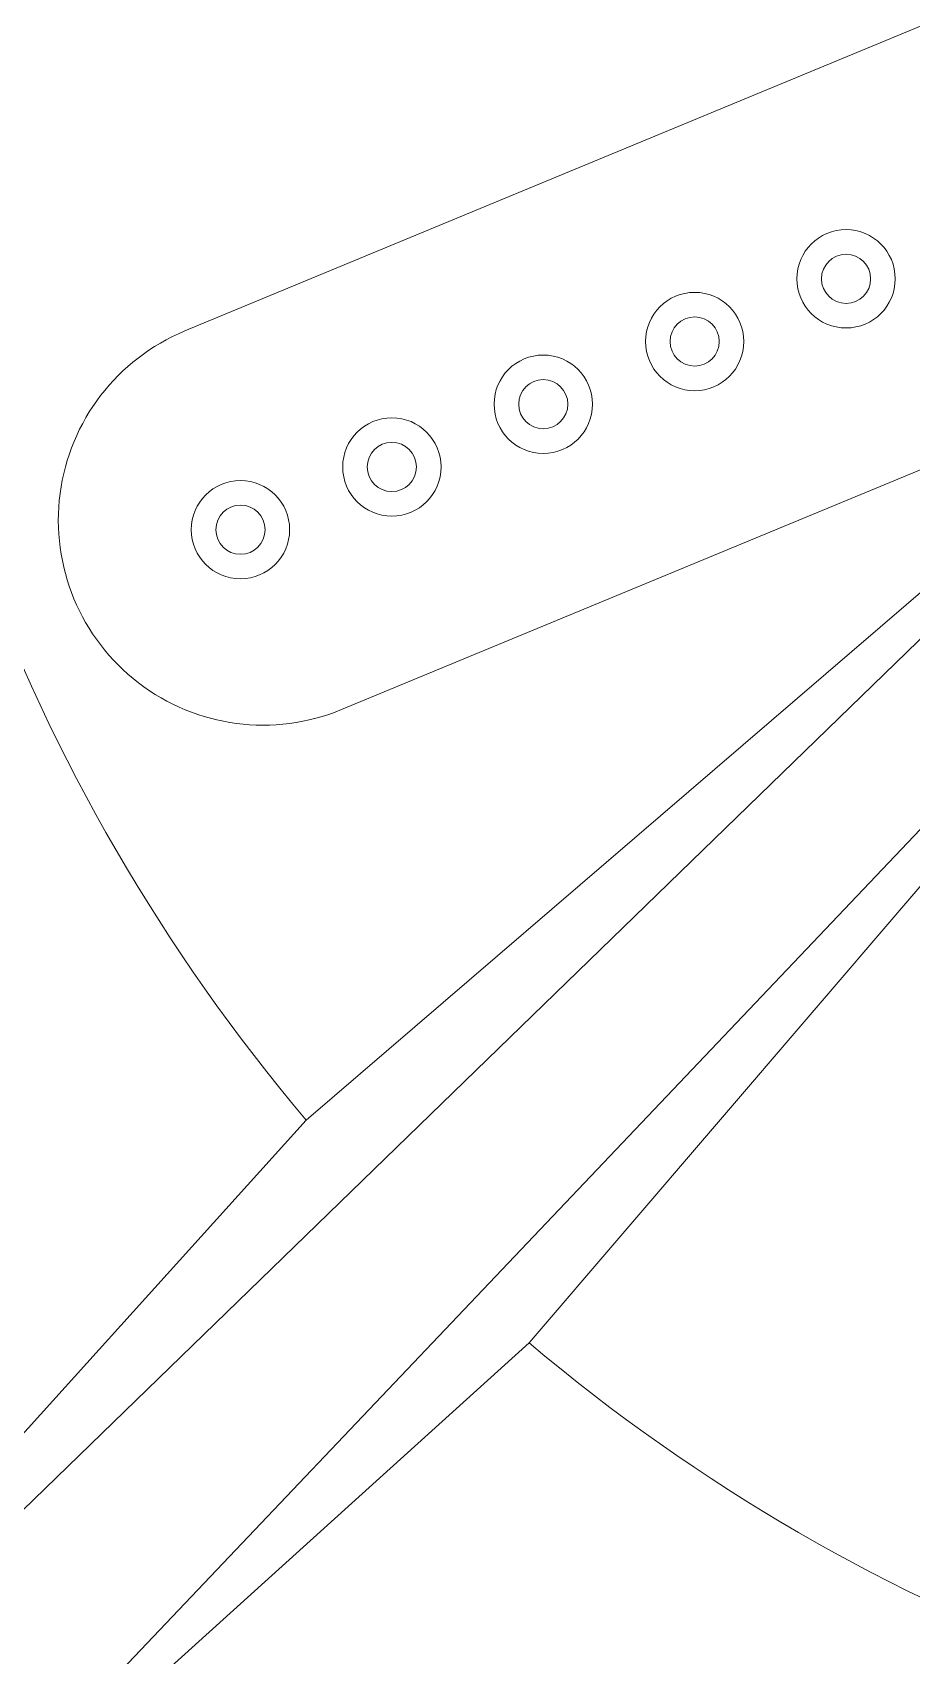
# Model space of a CAD drawing. Extents: x 306 to 2240, y 18 to 779.
# Drawn here: x 689.2516 to 689.3052, y 391.6982 to 391.7972 of the extents above; entities that cross this region are included whole.
import ezdxf

# ---------------------------------------------------------------- set-up
doc = ezdxf.new("R2010")
doc.units = 0
doc.header["$MEASUREMENT"] = 0
doc.layers.add('EQUIPAMIENTO SUPER', color=1, linetype='Continuous')

msp = doc.modelspace()

# ---------------------------------------------------------------- linework, layer by layer
at = {"layer": 'EQUIPAMIENTO SUPER', "color": 253, "lineweight": 0}
for p, q in [((689.3119288562505, 391.8001329024773, -6.438942029e-07), (689.2608833455365, 391.7789891596403, -6.438942029e-07)), ((689.3119288562505, 391.8001329024773, -6.438942029e-07), (689.2608833455365, 391.7789891596403, -6.438942029e-07)), ((689.321495942057, 391.7770359141645, -6.438942029e-07), (689.2704504313427, 391.7558921713273, -6.438942029e-07)), ((689.321495942057, 391.7770359141645, -6.438942029e-07), (689.2704504313427, 391.7558921713273, -6.438942029e-07))]:
    msp.add_line(p, q, dxfattribs=at)
at = {"layer": 'EQUIPAMIENTO SUPER', "color": 253, "lineweight": 0, "elevation": -6.438508219e-07}
for points in [[(689.3276311089162, 391.7706264229802), (689.3216184576218, 391.7766390742756), (689.26829144699, 391.7308462344024), (689.2443348962538, 391.7043144517704), (689.1944949408376, 391.6557244453879), (689.1944949408376, 391.6060025021579), (689.2134949408377, 391.6060025021579), (689.2134949408377, 391.6478552195067), (689.2553753552914, 391.6932807734674), (689.2818882690322, 391.7172571192534), (689.3276311089162, 391.7706264229802)], [(689.3276311089162, 391.7706264229802), (689.3216184576218, 391.7766390742756), (689.26829144699, 391.7308462344024), (689.2443348962538, 391.7043144517704), (689.1944949408376, 391.6557244453879), (689.1944949408376, 391.6060025021579), (689.2134949408377, 391.6060025021579), (689.2134949408377, 391.6478552195067), (689.2553753552914, 391.6932807734674), (689.2818882690322, 391.7172571192534), (689.3276311089162, 391.7706264229802)], [(689.1969949408361, 391.6085025021579), (689.1969949408361, 391.6546519970948), (689.3215466530368, 391.7755039618261), (689.3266412861798, 391.7705634343433), (689.2109949408391, 391.6488530072215), (689.2109949408391, 391.6085025021579), (689.1969949408361, 391.6085025021579), (689.1969949408361, 391.6085025021579)], [(689.1969949408361, 391.6085025021579), (689.1969949408361, 391.6546519970948), (689.3215466530368, 391.7755039618261), (689.3266412861798, 391.7705634343433), (689.2109949408391, 391.6488530072215), (689.2109949408391, 391.6085025021579), (689.1969949408361, 391.6085025021579), (689.1969949408361, 391.6085025021579)]]:
    msp.add_lwpolyline(points, dxfattribs=at)
at = {"layer": 'EQUIPAMIENTO SUPER', "color": 253, "lineweight": 0}
for centre, radius in [((689.3012362504401, 391.78217397763, -6.438942029e-07), 0.003), ((689.3012362504401, 391.78217397763, -6.438942029e-07), 0.003), ((689.3012362504401, 391.78217397763, -6.438942029e-07), 0.003), ((689.3012362504401, 391.78217397763, -6.438942029e-07), 0.003), ((689.3012362504401, 391.78217397763, -6.438942029e-07), 0.003), ((689.3012362504401, 391.78217397763, -6.438942029e-07), 0.003), ((689.3012362504401, 391.78217397763, -6.438942029e-07), 0.003), ((689.3012362504401, 391.78217397763, -6.438942029e-07), 0.003), ((689.3012362504401, 391.78217397763, -6.438942029e-07), 0.003), ((689.3012362504401, 391.78217397763, -6.438942029e-07), 0.003), ((689.3012362504401, 391.78217397763, -6.438942029e-07), 0.003), ((689.3012362504401, 391.78217397763, -6.438942029e-07), 0.003), ((689.3012362504401, 391.78217397763, -6.438942029e-07), 0.003), ((689.3012362504401, 391.78217397763, -6.438942029e-07), 0.003), ((689.3012362504401, 391.78217397763, -6.438942029e-07), 0.003), ((689.3012362504401, 391.78217397763, -6.438942029e-07), 0.003), ((689.3012362504401, 391.78217397763, -6.438942029e-07), 0.003), ((689.3012362504401, 391.78217397763, -6.438942029e-07), 0.003), ((689.3012362504401, 391.78217397763, -6.438942029e-07), 0.003), ((689.3012362504401, 391.78217397763, -6.438942029e-07), 0.003), ((689.3012362504401, 391.78217397763, -6.438942029e-07), 0.003), ((689.3012362504401, 391.78217397763, -6.438942029e-07), 0.003), ((689.3012362504401, 391.78217397763, -6.438942029e-07), 0.003), ((689.3012362504401, 391.78217397763, -6.438942029e-07), 0.003), ((689.3012362504401, 391.78217397763, -6.438942029e-07), 0.003), ((689.3012362504401, 391.78217397763, -6.438942029e-07), 0.003), ((689.3012362504401, 391.78217397763, -6.438942029e-07), 0.003), ((689.3012362504401, 391.78217397763, -6.438942029e-07), 0.003), ((689.3012362504401, 391.78217397763, -6.438942029e-07), 0.003), ((689.3012362504401, 391.78217397763, -6.438942029e-07), 0.003), ((689.3012362504401, 391.78217397763, -6.438942029e-07), 0.003), ((689.3012362504401, 391.78217397763, -6.438942029e-07), 0.003), ((689.3012362504401, 391.78217397763, -6.438942029e-07), 0.0015), ((689.3012362504401, 391.78217397763, -6.438942029e-07), 0.0015), ((689.3012362504401, 391.78217397763, -6.438942029e-07), 0.0015), ((689.3012362504401, 391.78217397763, -6.438942029e-07), 0.0015), ((689.3012362504401, 391.78217397763, -6.438942029e-07), 0.0015), ((689.3012362504401, 391.78217397763, -6.438942029e-07), 0.0015), ((689.3012362504401, 391.78217397763, -6.438942029e-07), 0.0015), ((689.3012362504401, 391.78217397763, -6.438942029e-07), 0.0015), ((689.3012362504401, 391.78217397763, -6.438942029e-07), 0.0015), ((689.3012362504401, 391.78217397763, -6.438942029e-07), 0.0015), ((689.3012362504401, 391.78217397763, -6.438942029e-07), 0.0015), ((689.3012362504401, 391.78217397763, -6.438942029e-07), 0.0015), ((689.3012362504401, 391.78217397763, -6.438942029e-07), 0.0015), ((689.3012362504401, 391.78217397763, -6.438942029e-07), 0.0015), ((689.3012362504401, 391.78217397763, -6.438942029e-07), 0.0015), ((689.3012362504401, 391.78217397763, -6.438942029e-07), 0.0015), ((689.3012362504401, 391.78217397763, -6.438942029e-07), 0.0015), ((689.3012362504401, 391.78217397763, -6.438942029e-07), 0.0015), ((689.3012362504401, 391.78217397763, -6.438942029e-07), 0.0015), ((689.3012362504401, 391.78217397763, -6.438942029e-07), 0.0015), ((689.3012362504401, 391.78217397763, -6.438942029e-07), 0.0015), ((689.3012362504401, 391.78217397763, -6.438942029e-07), 0.0015), ((689.3012362504401, 391.78217397763, -6.438942029e-07), 0.0015), ((689.3012362504401, 391.78217397763, -6.438942029e-07), 0.0015), ((689.3012362504401, 391.78217397763, -6.438942029e-07), 0.0015), ((689.3012362504401, 391.78217397763, -6.438942029e-07), 0.0015), ((689.3012362504401, 391.78217397763, -6.438942029e-07), 0.0015), ((689.3012362504401, 391.78217397763, -6.438942029e-07), 0.0015), ((689.3012362504401, 391.78217397763, -6.438942029e-07), 0.0015), ((689.3012362504401, 391.78217397763, -6.438942029e-07), 0.0015), ((689.3012362504401, 391.78217397763, -6.438942029e-07), 0.0015), ((689.3012362504401, 391.78217397763, -6.438942029e-07), 0.0015), ((689.2919974551172, 391.7783471433066, -6.438942029e-07), 0.003), ((689.2919974551172, 391.7783471433066, -6.438942029e-07), 0.003), ((689.2919974551172, 391.7783471433066, -6.438942029e-07), 0.003), ((689.2919974551172, 391.7783471433066, -6.438942029e-07), 0.003), ((689.2919974551172, 391.7783471433066, -6.438942029e-07), 0.003), ((689.2919974551172, 391.7783471433066, -6.438942029e-07), 0.003), ((689.2919974551172, 391.7783471433066, -6.438942029e-07), 0.003), ((689.2919974551172, 391.7783471433066, -6.438942029e-07), 0.003), ((689.2919974551172, 391.7783471433066, -6.438942029e-07), 0.003), ((689.2919974551172, 391.7783471433066, -6.438942029e-07), 0.003), ((689.2919974551172, 391.7783471433066, -6.438942029e-07), 0.003), ((689.2919974551172, 391.7783471433066, -6.438942029e-07), 0.003), ((689.2919974551172, 391.7783471433066, -6.438942029e-07), 0.003), ((689.2919974551172, 391.7783471433066, -6.438942029e-07), 0.003), ((689.2919974551172, 391.7783471433066, -6.438942029e-07), 0.003), ((689.2919974551172, 391.7783471433066, -6.438942029e-07), 0.003), ((689.2919974551172, 391.7783471433066, -6.438942029e-07), 0.003), ((689.2919974551172, 391.7783471433066, -6.438942029e-07), 0.003), ((689.2919974551172, 391.7783471433066, -6.438942029e-07), 0.003), ((689.2919974551172, 391.7783471433066, -6.438942029e-07), 0.003), ((689.2919974551172, 391.7783471433066, -6.438942029e-07), 0.003), ((689.2919974551172, 391.7783471433066, -6.438942029e-07), 0.003), ((689.2919974551172, 391.7783471433066, -6.438942029e-07), 0.003), ((689.2919974551172, 391.7783471433066, -6.438942029e-07), 0.003), ((689.2919974551172, 391.7783471433066, -6.438942029e-07), 0.003), ((689.2919974551172, 391.7783471433066, -6.438942029e-07), 0.003), ((689.2919974551172, 391.7783471433066, -6.438942029e-07), 0.003), ((689.2919974551172, 391.7783471433066, -6.438942029e-07), 0.003), ((689.2919974551172, 391.7783471433066, -6.438942029e-07), 0.003), ((689.2919974551172, 391.7783471433066, -6.438942029e-07), 0.003), ((689.2919974551172, 391.7783471433066, -6.438942029e-07), 0.003), ((689.2919974551172, 391.7783471433066, -6.438942029e-07), 0.003), ((689.2919974551172, 391.7783471433066, -6.438942029e-07), 0.0015), ((689.2919974551172, 391.7783471433066, -6.438942029e-07), 0.0015), ((689.2919974551172, 391.7783471433066, -6.438942029e-07), 0.0015), ((689.2919974551172, 391.7783471433066, -6.438942029e-07), 0.0015), ((689.2919974551172, 391.7783471433066, -6.438942029e-07), 0.0015), ((689.2919974551172, 391.7783471433066, -6.438942029e-07), 0.0015), ((689.2919974551172, 391.7783471433066, -6.438942029e-07), 0.0015), ((689.2919974551172, 391.7783471433066, -6.438942029e-07), 0.0015), ((689.2919974551172, 391.7783471433066, -6.438942029e-07), 0.0015), ((689.2919974551172, 391.7783471433066, -6.438942029e-07), 0.0015), ((689.2919974551172, 391.7783471433066, -6.438942029e-07), 0.0015), ((689.2919974551172, 391.7783471433066, -6.438942029e-07), 0.0015), ((689.2919974551172, 391.7783471433066, -6.438942029e-07), 0.0015), ((689.2919974551172, 391.7783471433066, -6.438942029e-07), 0.0015), ((689.2919974551172, 391.7783471433066, -6.438942029e-07), 0.0015), ((689.2919974551172, 391.7783471433066, -6.438942029e-07), 0.0015), ((689.2919974551172, 391.7783471433066, -6.438942029e-07), 0.0015), ((689.2919974551172, 391.7783471433066, -6.438942029e-07), 0.0015), ((689.2919974551172, 391.7783471433066, -6.438942029e-07), 0.0015), ((689.2919974551172, 391.7783471433066, -6.438942029e-07), 0.0015), ((689.2919974551172, 391.7783471433066, -6.438942029e-07), 0.0015), ((689.2919974551172, 391.7783471433066, -6.438942029e-07), 0.0015), ((689.2919974551172, 391.7783471433066, -6.438942029e-07), 0.0015), ((689.2919974551172, 391.7783471433066, -6.438942029e-07), 0.0015), ((689.2919974551172, 391.7783471433066, -6.438942029e-07), 0.0015), ((689.2919974551172, 391.7783471433066, -6.438942029e-07), 0.0015), ((689.2919974551172, 391.7783471433066, -6.438942029e-07), 0.0015), ((689.2919974551172, 391.7783471433066, -6.438942029e-07), 0.0015), ((689.2919974551172, 391.7783471433066, -6.438942029e-07), 0.0015), ((689.2919974551172, 391.7783471433066, -6.438942029e-07), 0.0015), ((689.2919974551172, 391.7783471433066, -6.438942029e-07), 0.0015), ((689.2919974551172, 391.7783471433066, -6.438942029e-07), 0.0015), ((689.2827586597908, 391.7745203089829, -6.438942029e-07), 0.003), ((689.2827586597908, 391.7745203089829, -6.438942029e-07), 0.003), ((689.2827586597908, 391.7745203089829, -6.438942029e-07), 0.003), ((689.2827586597908, 391.7745203089829, -6.438942029e-07), 0.003), ((689.2827586597908, 391.7745203089829, -6.438942029e-07), 0.003), ((689.2827586597908, 391.7745203089829, -6.438942029e-07), 0.003), ((689.2827586597908, 391.7745203089829, -6.438942029e-07), 0.003), ((689.2827586597908, 391.7745203089829, -6.438942029e-07), 0.003), ((689.2827586597908, 391.7745203089829, -6.438942029e-07), 0.003), ((689.2827586597908, 391.7745203089829, -6.438942029e-07), 0.003), ((689.2827586597908, 391.7745203089829, -6.438942029e-07), 0.003), ((689.2827586597908, 391.7745203089829, -6.438942029e-07), 0.003), ((689.2827586597908, 391.7745203089829, -6.438942029e-07), 0.003), ((689.2827586597908, 391.7745203089829, -6.438942029e-07), 0.003), ((689.2827586597908, 391.7745203089829, -6.438942029e-07), 0.003), ((689.2827586597908, 391.7745203089829, -6.438942029e-07), 0.003), ((689.2827586597908, 391.7745203089829, -6.438942029e-07), 0.003), ((689.2827586597908, 391.7745203089829, -6.438942029e-07), 0.003), ((689.2827586597908, 391.7745203089829, -6.438942029e-07), 0.003), ((689.2827586597908, 391.7745203089829, -6.438942029e-07), 0.003), ((689.2827586597908, 391.7745203089829, -6.438942029e-07), 0.003), ((689.2827586597908, 391.7745203089829, -6.438942029e-07), 0.003), ((689.2827586597908, 391.7745203089829, -6.438942029e-07), 0.003), ((689.2827586597908, 391.7745203089829, -6.438942029e-07), 0.003), ((689.2827586597908, 391.7745203089829, -6.438942029e-07), 0.003), ((689.2827586597908, 391.7745203089829, -6.438942029e-07), 0.003), ((689.2827586597908, 391.7745203089829, -6.438942029e-07), 0.003), ((689.2827586597908, 391.7745203089829, -6.438942029e-07), 0.003), ((689.2827586597908, 391.7745203089829, -6.438942029e-07), 0.003), ((689.2827586597908, 391.7745203089829, -6.438942029e-07), 0.003), ((689.2827586597908, 391.7745203089829, -6.438942029e-07), 0.003), ((689.2827586597908, 391.7745203089829, -6.438942029e-07), 0.003), ((689.2827586597908, 391.7745203089829, -6.438942029e-07), 0.0015), ((689.2827586597908, 391.7745203089829, -6.438942029e-07), 0.0015), ((689.2827586597908, 391.7745203089829, -6.438942029e-07), 0.0015), ((689.2827586597908, 391.7745203089829, -6.438942029e-07), 0.0015), ((689.2827586597908, 391.7745203089829, -6.438942029e-07), 0.0015), ((689.2827586597908, 391.7745203089829, -6.438942029e-07), 0.0015), ((689.2827586597908, 391.7745203089829, -6.438942029e-07), 0.0015), ((689.2827586597908, 391.7745203089829, -6.438942029e-07), 0.0015), ((689.2827586597908, 391.7745203089829, -6.438942029e-07), 0.0015), ((689.2827586597908, 391.7745203089829, -6.438942029e-07), 0.0015), ((689.2827586597908, 391.7745203089829, -6.438942029e-07), 0.0015), ((689.2827586597908, 391.7745203089829, -6.438942029e-07), 0.0015), ((689.2827586597908, 391.7745203089829, -6.438942029e-07), 0.0015), ((689.2827586597908, 391.7745203089829, -6.438942029e-07), 0.0015), ((689.2827586597908, 391.7745203089829, -6.438942029e-07), 0.0015), ((689.2827586597908, 391.7745203089829, -6.438942029e-07), 0.0015), ((689.2827586597908, 391.7745203089829, -6.438942029e-07), 0.0015), ((689.2827586597908, 391.7745203089829, -6.438942029e-07), 0.0015), ((689.2827586597908, 391.7745203089829, -6.438942029e-07), 0.0015), ((689.2827586597908, 391.7745203089829, -6.438942029e-07), 0.0015), ((689.2827586597908, 391.7745203089829, -6.438942029e-07), 0.0015), ((689.2827586597908, 391.7745203089829, -6.438942029e-07), 0.0015), ((689.2827586597908, 391.7745203089829, -6.438942029e-07), 0.0015), ((689.2827586597908, 391.7745203089829, -6.438942029e-07), 0.0015), ((689.2827586597908, 391.7745203089829, -6.438942029e-07), 0.0015), ((689.2827586597908, 391.7745203089829, -6.438942029e-07), 0.0015), ((689.2827586597908, 391.7745203089829, -6.438942029e-07), 0.0015), ((689.2827586597908, 391.7745203089829, -6.438942029e-07), 0.0015), ((689.2827586597908, 391.7745203089829, -6.438942029e-07), 0.0015), ((689.2827586597908, 391.7745203089829, -6.438942029e-07), 0.0015), ((689.2827586597908, 391.7745203089829, -6.438942029e-07), 0.0015), ((689.2827586597908, 391.7745203089829, -6.438942029e-07), 0.0015), ((689.2735198644646, 391.770693474659, -6.438942029e-07), 0.003), ((689.2735198644646, 391.770693474659, -6.438942029e-07), 0.003), ((689.2735198644646, 391.770693474659, -6.438942029e-07), 0.003), ((689.2735198644646, 391.770693474659, -6.438942029e-07), 0.003), ((689.2735198644646, 391.770693474659, -6.438942029e-07), 0.003), ((689.2735198644646, 391.770693474659, -6.438942029e-07), 0.003), ((689.2735198644646, 391.770693474659, -6.438942029e-07), 0.003), ((689.2735198644646, 391.770693474659, -6.438942029e-07), 0.003), ((689.2735198644646, 391.770693474659, -6.438942029e-07), 0.003), ((689.2735198644646, 391.770693474659, -6.438942029e-07), 0.003), ((689.2735198644646, 391.770693474659, -6.438942029e-07), 0.003), ((689.2735198644646, 391.770693474659, -6.438942029e-07), 0.003), ((689.2735198644646, 391.770693474659, -6.438942029e-07), 0.003), ((689.2735198644646, 391.770693474659, -6.438942029e-07), 0.003), ((689.2735198644646, 391.770693474659, -6.438942029e-07), 0.003), ((689.2735198644646, 391.770693474659, -6.438942029e-07), 0.003), ((689.2735198644646, 391.770693474659, -6.438942029e-07), 0.003), ((689.2735198644646, 391.770693474659, -6.438942029e-07), 0.003), ((689.2735198644646, 391.770693474659, -6.438942029e-07), 0.003), ((689.2735198644646, 391.770693474659, -6.438942029e-07), 0.003), ((689.2735198644646, 391.770693474659, -6.438942029e-07), 0.003), ((689.2735198644646, 391.770693474659, -6.438942029e-07), 0.003), ((689.2735198644646, 391.770693474659, -6.438942029e-07), 0.003), ((689.2735198644646, 391.770693474659, -6.438942029e-07), 0.003), ((689.2735198644646, 391.770693474659, -6.438942029e-07), 0.003), ((689.2735198644646, 391.770693474659, -6.438942029e-07), 0.003), ((689.2735198644646, 391.770693474659, -6.438942029e-07), 0.003), ((689.2735198644646, 391.770693474659, -6.438942029e-07), 0.003), ((689.2735198644646, 391.770693474659, -6.438942029e-07), 0.003), ((689.2735198644646, 391.770693474659, -6.438942029e-07), 0.003), ((689.2735198644646, 391.770693474659, -6.438942029e-07), 0.003), ((689.2735198644646, 391.770693474659, -6.438942029e-07), 0.003), ((689.2735198644646, 391.770693474659, -6.438942029e-07), 0.0015), ((689.2735198644646, 391.770693474659, -6.438942029e-07), 0.0015), ((689.2735198644646, 391.770693474659, -6.438942029e-07), 0.0015), ((689.2735198644646, 391.770693474659, -6.438942029e-07), 0.0015), ((689.2735198644646, 391.770693474659, -6.438942029e-07), 0.0015), ((689.2735198644646, 391.770693474659, -6.438942029e-07), 0.0015), ((689.2735198644646, 391.770693474659, -6.438942029e-07), 0.0015), ((689.2735198644646, 391.770693474659, -6.438942029e-07), 0.0015), ((689.2735198644646, 391.770693474659, -6.438942029e-07), 0.0015), ((689.2735198644646, 391.770693474659, -6.438942029e-07), 0.0015), ((689.2735198644646, 391.770693474659, -6.438942029e-07), 0.0015), ((689.2735198644646, 391.770693474659, -6.438942029e-07), 0.0015), ((689.2735198644646, 391.770693474659, -6.438942029e-07), 0.0015), ((689.2735198644646, 391.770693474659, -6.438942029e-07), 0.0015), ((689.2735198644646, 391.770693474659, -6.438942029e-07), 0.0015), ((689.2735198644646, 391.770693474659, -6.438942029e-07), 0.0015), ((689.2735198644646, 391.770693474659, -6.438942029e-07), 0.0015), ((689.2735198644646, 391.770693474659, -6.438942029e-07), 0.0015), ((689.2735198644646, 391.770693474659, -6.438942029e-07), 0.0015), ((689.2735198644646, 391.770693474659, -6.438942029e-07), 0.0015), ((689.2735198644646, 391.770693474659, -6.438942029e-07), 0.0015), ((689.2735198644646, 391.770693474659, -6.438942029e-07), 0.0015), ((689.2735198644646, 391.770693474659, -6.438942029e-07), 0.0015), ((689.2735198644646, 391.770693474659, -6.438942029e-07), 0.0015), ((689.2735198644646, 391.770693474659, -6.438942029e-07), 0.0015), ((689.2735198644646, 391.770693474659, -6.438942029e-07), 0.0015), ((689.2735198644646, 391.770693474659, -6.438942029e-07), 0.0015), ((689.2735198644646, 391.770693474659, -6.438942029e-07), 0.0015), ((689.2735198644646, 391.770693474659, -6.438942029e-07), 0.0015), ((689.2735198644646, 391.770693474659, -6.438942029e-07), 0.0015), ((689.2735198644646, 391.770693474659, -6.438942029e-07), 0.0015), ((689.2735198644646, 391.770693474659, -6.438942029e-07), 0.0015), ((689.2642810691382, 391.7668666403356, -6.438942029e-07), 0.003), ((689.2642810691382, 391.7668666403356, -6.438942029e-07), 0.003), ((689.2642810691382, 391.7668666403356, -6.438942029e-07), 0.003), ((689.2642810691382, 391.7668666403356, -6.438942029e-07), 0.003), ((689.2642810691382, 391.7668666403356, -6.438942029e-07), 0.003), ((689.2642810691382, 391.7668666403356, -6.438942029e-07), 0.003), ((689.2642810691382, 391.7668666403356, -6.438942029e-07), 0.003), ((689.2642810691382, 391.7668666403356, -6.438942029e-07), 0.003), ((689.2642810691382, 391.7668666403356, -6.438942029e-07), 0.003), ((689.2642810691382, 391.7668666403356, -6.438942029e-07), 0.003), ((689.2642810691382, 391.7668666403356, -6.438942029e-07), 0.003), ((689.2642810691382, 391.7668666403356, -6.438942029e-07), 0.003), ((689.2642810691382, 391.7668666403356, -6.438942029e-07), 0.003), ((689.2642810691382, 391.7668666403356, -6.438942029e-07), 0.003), ((689.2642810691382, 391.7668666403356, -6.438942029e-07), 0.003), ((689.2642810691382, 391.7668666403356, -6.438942029e-07), 0.003), ((689.2642810691382, 391.7668666403356, -6.438942029e-07), 0.003), ((689.2642810691382, 391.7668666403356, -6.438942029e-07), 0.003), ((689.2642810691382, 391.7668666403356, -6.438942029e-07), 0.003), ((689.2642810691382, 391.7668666403356, -6.438942029e-07), 0.003), ((689.2642810691382, 391.7668666403356, -6.438942029e-07), 0.003), ((689.2642810691382, 391.7668666403356, -6.438942029e-07), 0.003), ((689.2642810691382, 391.7668666403356, -6.438942029e-07), 0.003), ((689.2642810691382, 391.7668666403356, -6.438942029e-07), 0.003), ((689.2642810691382, 391.7668666403356, -6.438942029e-07), 0.003), ((689.2642810691382, 391.7668666403356, -6.438942029e-07), 0.003), ((689.2642810691382, 391.7668666403356, -6.438942029e-07), 0.003), ((689.2642810691382, 391.7668666403356, -6.438942029e-07), 0.003), ((689.2642810691382, 391.7668666403356, -6.438942029e-07), 0.003), ((689.2642810691382, 391.7668666403356, -6.438942029e-07), 0.003), ((689.2642810691382, 391.7668666403356, -6.438942029e-07), 0.003), ((689.2642810691382, 391.7668666403356, -6.438942029e-07), 0.003), ((689.2642810691382, 391.7668666403356, -6.438942029e-07), 0.0015), ((689.2642810691382, 391.7668666403356, -6.438942029e-07), 0.0015), ((689.2642810691382, 391.7668666403356, -6.438942029e-07), 0.0015), ((689.2642810691382, 391.7668666403356, -6.438942029e-07), 0.0015), ((689.2642810691382, 391.7668666403356, -6.438942029e-07), 0.0015), ((689.2642810691382, 391.7668666403356, -6.438942029e-07), 0.0015), ((689.2642810691382, 391.7668666403356, -6.438942029e-07), 0.0015), ((689.2642810691382, 391.7668666403356, -6.438942029e-07), 0.0015), ((689.2642810691382, 391.7668666403356, -6.438942029e-07), 0.0015), ((689.2642810691382, 391.7668666403356, -6.438942029e-07), 0.0015), ((689.2642810691382, 391.7668666403356, -6.438942029e-07), 0.0015), ((689.2642810691382, 391.7668666403356, -6.438942029e-07), 0.0015), ((689.2642810691382, 391.7668666403356, -6.438942029e-07), 0.0015), ((689.2642810691382, 391.7668666403356, -6.438942029e-07), 0.0015), ((689.2642810691382, 391.7668666403356, -6.438942029e-07), 0.0015), ((689.2642810691382, 391.7668666403356, -6.438942029e-07), 0.0015), ((689.2642810691382, 391.7668666403356, -6.438942029e-07), 0.0015), ((689.2642810691382, 391.7668666403356, -6.438942029e-07), 0.0015), ((689.2642810691382, 391.7668666403356, -6.438942029e-07), 0.0015), ((689.2642810691382, 391.7668666403356, -6.438942029e-07), 0.0015), ((689.2642810691382, 391.7668666403356, -6.438942029e-07), 0.0015), ((689.2642810691382, 391.7668666403356, -6.438942029e-07), 0.0015), ((689.2642810691382, 391.7668666403356, -6.438942029e-07), 0.0015), ((689.2642810691382, 391.7668666403356, -6.438942029e-07), 0.0015), ((689.2642810691382, 391.7668666403356, -6.438942029e-07), 0.0015), ((689.2642810691382, 391.7668666403356, -6.438942029e-07), 0.0015), ((689.2642810691382, 391.7668666403356, -6.438942029e-07), 0.0015), ((689.2642810691382, 391.7668666403356, -6.438942029e-07), 0.0015), ((689.2642810691382, 391.7668666403356, -6.438942029e-07), 0.0015), ((689.2642810691382, 391.7668666403356, -6.438942029e-07), 0.0015), ((689.2642810691382, 391.7668666403356, -6.438942029e-07), 0.0015), ((689.2642810691382, 391.7668666403356, -6.438942029e-07), 0.0015)]:
    msp.add_circle(centre, radius, dxfattribs=at)
for centre, radius, start, end in [((689.3557449408383, 391.8047525021579, -6.438942029e-07), 0.1145, 180, 220.2008926530866), ((689.3557449408383, 391.8047525021579, -6.438942029e-07), 0.1145, 180, 220.2008926530866), ((689.2656668884398, 391.7674406654843, -6.438942029e-07), 0.0125000000000001, 112.4999999998659, 292.5000000000584), ((689.2656668884398, 391.7674406654843, -6.438942029e-07), 0.0125000000000001, 112.4999999998659, 292.5000000000584), ((689.3557449408383, 391.8047525021579, -6.438942029e-07), 0.1145, 229.8315927053829, 270), ((689.3557449408383, 391.8047525021579, -6.438942029e-07), 0.1145, 229.8315927053829, 270)]:
    msp.add_arc(centre, radius, start, end, dxfattribs=at)

doc.saveas('drawing.dxf')
